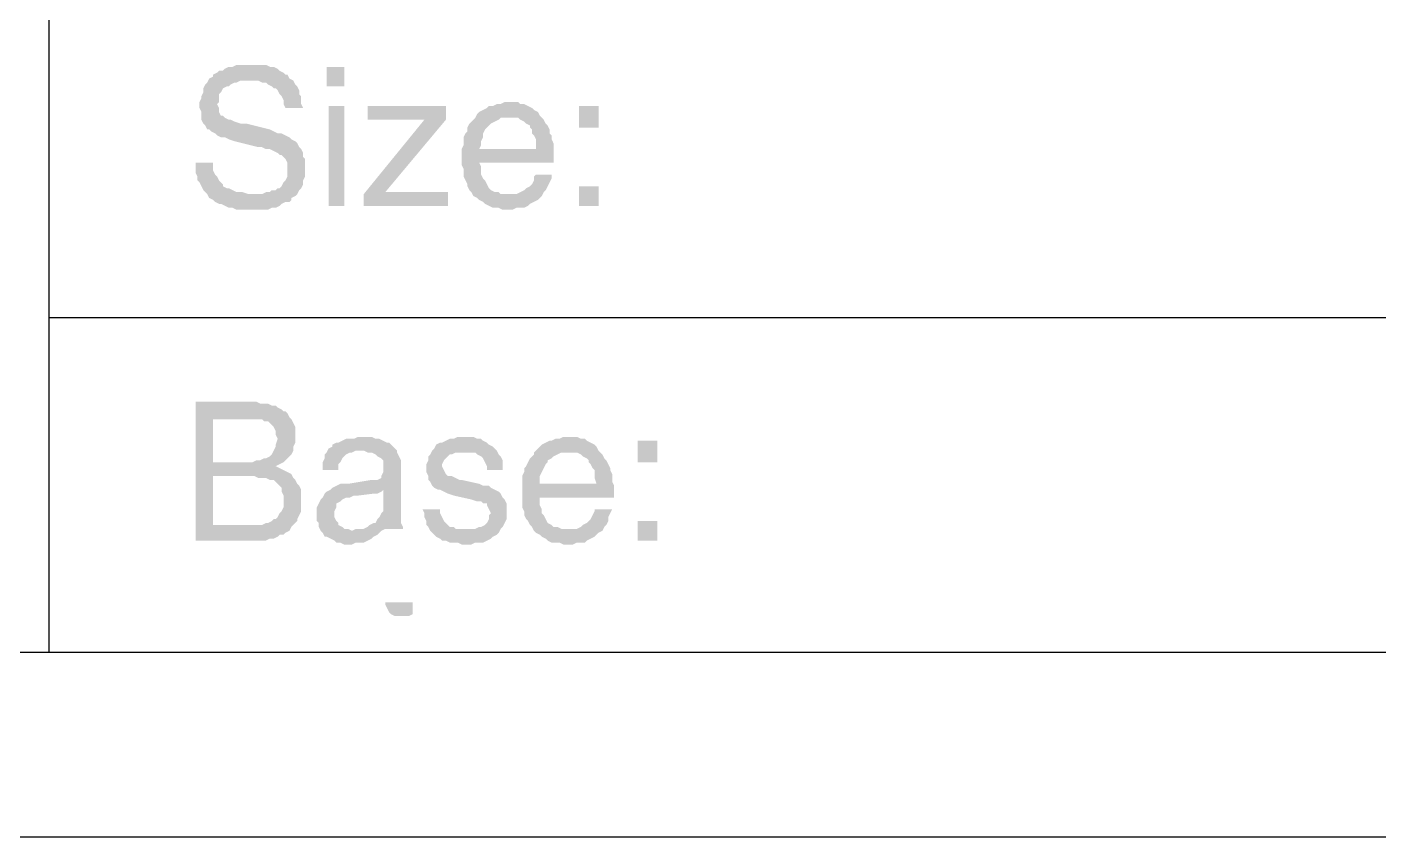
# Model space of a CAD drawing. Header units: millimetres. Extents: x 1167 to 2269, y 1197 to 1555.
# Drawn here: x 1428.3 to 1459.49, y 1258.23 to 1276.9 of the extents above; entities that cross this region are included whole.
import ezdxf

# ---------------------------------------------------------------- set-up
doc = ezdxf.new("R2010")
doc.units = ezdxf.units.MM

msp = doc.modelspace()

# ---------------------------------------------------------------- hatches: boundary and pattern name
at = {"transparency": 33554559}
for points in [[(1433.44912, 1276.0266), (1433.13319, 1276.0266), (1433.04293, 1275.98146), (1432.95266, 1275.98146), (1432.8624, 1275.93633), (1432.81727, 1275.8912), (1432.727, 1275.8912), (1432.68187, 1275.84607), (1432.59161, 1275.80094), (1432.59161, 1275.7558), (1432.50134, 1275.71067), (1433.44912, 1275.66554), (1433.62965, 1275.66554), (1433.71991, 1275.62041), (1433.81017, 1275.62041), (1433.85531, 1275.57527), (1433.94557, 1275.53014), (1433.9907, 1275.48501), (1434.03584, 1275.48501), (1434.08097, 1275.43988), (1434.1261, 1275.34961), (1434.17123, 1275.30448), (1434.21636, 1275.21422), (1434.21636, 1275.12395), (1434.2615, 1275.03369), (1434.66769, 1275.03369), (1434.62255, 1275.12395), (1434.62255, 1275.30448), (1434.57742, 1275.34961), (1434.57742, 1275.43988), (1434.53229, 1275.53014), (1434.48716, 1275.57527), (1434.44203, 1275.66554), (1434.35176, 1275.71067), (1434.30663, 1275.80094), (1434.2615, 1275.80094), (1434.21636, 1275.84607), (1434.1261, 1275.8912), (1434.08097, 1275.93633), (1433.9907, 1275.98146), (1433.90044, 1275.98146), (1433.81017, 1276.0266), (1433.53938, 1276.0266)], [(1432.50134, 1275.71067), (1432.45621, 1275.62041), (1432.41108, 1275.57527), (1432.36595, 1275.48501), (1432.36595, 1275.39475), (1432.32081, 1275.30448), (1432.32081, 1275.25935), (1432.27568, 1275.16908), (1432.27568, 1275.03369), (1432.27568, 1275.03369), (1432.32081, 1274.94342), (1432.32081, 1274.7629), (1432.36595, 1274.67263), (1432.41108, 1274.6275), (1432.45621, 1274.53723), (1432.50134, 1274.53723), (1432.54647, 1274.4921), (1432.63674, 1274.44697), (1432.68187, 1274.40184), (1432.77213, 1274.35671), (1432.8624, 1274.35671), (1432.95266, 1274.31157), (1433.08806, 1274.26644), (1433.62965, 1274.13104), (1433.71991, 1274.13104), (1433.81017, 1274.08591), (1433.90044, 1274.08591), (1433.9907, 1274.04078), (1434.08097, 1273.99565), (1434.1261, 1273.95052), (1434.17123, 1273.95052), (1434.21636, 1273.90538), (1434.2615, 1273.86025), (1434.30663, 1273.76999), (1434.30663, 1273.45406), (1434.2615, 1273.3638), (1434.21636, 1273.31867), (1434.17123, 1273.2284), (1434.1261, 1273.18327), (1434.08097, 1273.18327), (1434.03584, 1273.13814), (1433.94557, 1273.13814), (1433.90044, 1273.093), (1433.81017, 1273.093), (1433.71991, 1273.04787), (1432.45621, 1273.04787), (1432.50134, 1272.95761), (1432.59161, 1272.91248), (1432.63674, 1272.86734), (1432.727, 1272.82221), (1432.77213, 1272.82221), (1432.8624, 1272.77708), (1432.95266, 1272.73195), (1433.04293, 1272.73195), (1433.13319, 1272.68682), (1433.85531, 1272.68682), (1433.94557, 1272.73195), (1434.03584, 1272.73195), (1434.1261, 1272.77708), (1434.17123, 1272.82221), (1434.2615, 1272.86734), (1434.35176, 1272.86734), (1434.39689, 1272.91248), (1434.39689, 1272.95761), (1434.48716, 1273.00274), (1434.53229, 1273.04787), (1434.57742, 1273.13814), (1434.62255, 1273.18327), (1434.66769, 1273.27353), (1434.66769, 1273.3638), (1434.71282, 1273.45406), (1434.71282, 1273.63459), (1434.71282, 1273.86025), (1434.66769, 1273.90538), (1434.66769, 1273.99565), (1434.62255, 1274.08591), (1434.57742, 1274.13104), (1434.53229, 1274.22131), (1434.53229, 1274.22131), (1434.48716, 1274.26644), (1434.39689, 1274.31157), (1434.35176, 1274.35671), (1434.2615, 1274.40184), (1434.17123, 1274.44697), (1434.08097, 1274.44697), (1433.9907, 1274.4921), (1433.90044, 1274.53723), (1433.35885, 1274.67263), (1433.22346, 1274.67263), (1433.08806, 1274.71776), (1432.9978, 1274.7629), (1432.95266, 1274.7629), (1432.8624, 1274.80803), (1432.81727, 1274.85316), (1432.77213, 1274.85316), (1432.727, 1274.94342), (1432.727, 1275.03369), (1432.68187, 1275.12395), (1432.727, 1275.16908), (1432.727, 1275.34961), (1432.77213, 1275.39475), (1432.81727, 1275.48501), (1432.90753, 1275.53014), (1432.95266, 1275.53014), (1432.9978, 1275.57527), (1433.08806, 1275.62041), (1433.13319, 1275.62041), (1433.22346, 1275.66554), (1433.44912, 1275.66554)], [(1435.61546, 1275.53014), (1435.61546, 1275.98146), (1435.20927, 1275.98146), (1435.20927, 1275.53014)], [(1435.61546, 1272.77708), (1435.61546, 1275.07882), (1435.2544, 1275.07882), (1435.2544, 1272.77708)], [(1437.96233, 1275.07882), (1436.15705, 1275.07882), (1436.15705, 1274.7629), (1437.46588, 1274.7629), (1436.06678, 1273.04787), (1436.06678, 1272.77708), (1438.00747, 1272.77708), (1438.00747, 1273.093), (1436.56324, 1273.093), (1437.96233, 1274.7629), (1437.96233, 1274.94342)], [(1439.4517, 1275.16908), (1439.3163, 1275.16908), (1439.22604, 1275.12395), (1439.13577, 1275.12395), (1439.04551, 1275.07882), (1438.95524, 1275.07882), (1438.91011, 1275.03369), (1438.81985, 1274.98856), (1438.72958, 1274.94342), (1438.68445, 1274.89829), (1438.63932, 1274.80803), (1439.63222, 1274.80803), (1439.67736, 1274.7629), (1439.76762, 1274.71776), (1439.81275, 1274.67263), (1439.90302, 1274.6275), (1439.90302, 1274.58237), (1439.94815, 1274.53723), (1439.94815, 1274.44697), (1439.99328, 1274.40184), (1440.03841, 1274.31157), (1440.03841, 1274.08591), (1438.32339, 1274.08591), (1438.32339, 1273.72486), (1438.36852, 1273.63459), (1438.36852, 1273.45406), (1438.41366, 1273.3638), (1438.45879, 1273.27353), (1438.45879, 1273.2284), (1438.50392, 1273.13814), (1438.54905, 1273.093), (1438.59418, 1273.00274), (1439.40656, 1273.04787), (1439.22604, 1273.04787), (1439.1809, 1273.093), (1439.09064, 1273.093), (1439.00037, 1273.13814), (1438.95524, 1273.18327), (1438.91011, 1273.27353), (1438.91011, 1273.27353), (1438.86498, 1273.3638), (1438.81985, 1273.40893), (1438.77471, 1273.49919), (1438.77471, 1273.67972), (1438.72958, 1273.76999), (1440.4446, 1273.76999), (1440.4446, 1274.22131), (1440.39947, 1274.31157), (1440.39947, 1274.40184), (1440.35434, 1274.44697), (1440.35434, 1274.53723), (1440.30921, 1274.6275), (1440.26408, 1274.67263), (1440.21894, 1274.7629), (1440.17381, 1274.80803), (1440.12868, 1274.85316), (1440.08355, 1274.94342), (1439.99328, 1274.98856), (1439.94815, 1275.03369), (1439.85789, 1275.07882), (1439.76762, 1275.12395), (1439.67736, 1275.12395), (1439.63222, 1275.16908), (1439.54196, 1275.16908)], [(1441.48264, 1274.58237), (1441.48264, 1275.07882), (1441.03132, 1275.07882), (1441.03132, 1274.58237)], [(1438.63932, 1274.80803), (1438.59418, 1274.7629), (1438.54905, 1274.71776), (1438.50392, 1274.67263), (1438.45879, 1274.58237), (1438.45879, 1274.4921), (1438.41366, 1274.44697), (1438.36852, 1274.35671), (1438.36852, 1274.17618), (1438.32339, 1274.08591), (1438.72958, 1274.08591), (1438.77471, 1274.17618), (1438.77471, 1274.26644), (1438.81985, 1274.35671), (1438.81985, 1274.44697), (1438.86498, 1274.53723), (1438.91011, 1274.58237), (1438.95524, 1274.6275), (1439.00037, 1274.67263), (1439.09064, 1274.71776), (1439.1809, 1274.7629), (1439.22604, 1274.80803), (1439.40656, 1274.80803)], [(1432.59161, 1273.76999), (1432.18542, 1273.76999), (1432.18542, 1273.54433), (1432.23055, 1273.45406), (1432.23055, 1273.3638), (1432.27568, 1273.31867), (1432.32081, 1273.2284), (1432.36595, 1273.13814), (1432.41108, 1273.093), (1432.45621, 1273.04787), (1433.49425, 1273.04787), (1433.40399, 1273.04787), (1433.26859, 1273.093), (1433.13319, 1273.093), (1433.04293, 1273.13814), (1432.95266, 1273.18327), (1432.90753, 1273.18327), (1432.81727, 1273.2284), (1432.81727, 1273.27353), (1432.77213, 1273.31867), (1432.727, 1273.3638), (1432.68187, 1273.45406), (1432.63674, 1273.49919), (1432.59161, 1273.58946), (1432.59161, 1273.67972)], [(1440.39947, 1273.49919), (1440.03841, 1273.49919), (1439.99328, 1273.45406), (1439.99328, 1273.3638), (1439.94815, 1273.27353), (1439.90302, 1273.2284), (1439.81275, 1273.18327), (1439.76762, 1273.13814), (1439.67736, 1273.093), (1439.58709, 1273.04787), (1439.40656, 1273.04787), (1438.59418, 1273.00274), (1438.59418, 1273.00274), (1438.68445, 1272.95761), (1438.72958, 1272.91248), (1438.81985, 1272.86734), (1438.86498, 1272.82221), (1438.95524, 1272.77708), (1439.04551, 1272.73195), (1439.1809, 1272.73195), (1439.27117, 1272.68682), (1439.49683, 1272.68682), (1439.58709, 1272.73195), (1439.76762, 1272.73195), (1439.85789, 1272.77708), (1439.90302, 1272.82221), (1439.99328, 1272.86734), (1440.08355, 1272.91248), (1440.12868, 1272.95761), (1440.17381, 1273.00274), (1440.21894, 1273.093), (1440.26408, 1273.13814), (1440.30921, 1273.2284), (1440.35434, 1273.31867), (1440.39947, 1273.40893)], [(1441.48264, 1272.77708), (1441.48264, 1273.2284), (1441.03132, 1273.2284), (1441.03132, 1272.77708)], [(1433.58451, 1268.26386), (1432.18542, 1268.26386), (1432.18542, 1265.05948), (1433.81017, 1265.05948), (1433.90044, 1265.10461), (1433.9907, 1265.10461), (1434.08097, 1265.14974), (1434.1261, 1265.19487), (1434.21636, 1265.19487), (1434.2615, 1265.24001), (1434.35176, 1265.28514), (1434.35176, 1265.28514), (1434.39689, 1265.3754), (1432.59161, 1265.42054), (1432.59161, 1266.54884), (1433.44912, 1266.54884), (1434.39689, 1266.59397), (1434.30663, 1266.6391), (1434.30663, 1266.6391), (1434.21636, 1266.68424), (1434.1261, 1266.72937), (1434.03584, 1266.7745), (1434.1261, 1266.81963), (1434.21636, 1266.86477), (1432.59161, 1266.86477), (1432.59161, 1267.85767), (1433.44912, 1267.85767), (1434.35176, 1267.90281), (1434.30663, 1267.99307), (1434.2615, 1268.0382), (1434.21636, 1268.0382), (1434.17123, 1268.08333), (1434.08097, 1268.12847), (1434.03584, 1268.1736), (1433.94557, 1268.1736), (1433.85531, 1268.21873), (1433.67478, 1268.21873)], [(1434.35176, 1267.90281), (1433.44912, 1267.85767), (1433.71991, 1267.85767), (1433.76504, 1267.81254), (1433.85531, 1267.81254), (1433.90044, 1267.76741), (1433.94557, 1267.72228), (1433.9907, 1267.67714), (1434.03584, 1267.58688), (1434.03584, 1267.49662), (1434.08097, 1267.40635), (1434.08097, 1267.40635), (1434.03584, 1267.27095), (1434.03584, 1267.22582), (1433.9907, 1267.13556), (1433.94557, 1267.04529), (1433.90044, 1267.00016), (1433.90044, 1267.00016), (1433.81017, 1266.95503), (1433.76504, 1266.95503), (1433.67478, 1266.9099), (1433.58451, 1266.9099), (1433.49425, 1266.86477), (1432.59161, 1266.86477), (1434.21636, 1266.86477), (1434.30663, 1266.95503), (1434.35176, 1267.00016), (1434.39689, 1267.04529), (1434.44203, 1267.13556), (1434.44203, 1267.22582), (1434.48716, 1267.31609), (1434.48716, 1267.49662), (1434.48716, 1267.67714), (1434.44203, 1267.76741), (1434.39689, 1267.85767)], [(1436.06678, 1267.45148), (1435.93139, 1267.45148), (1435.84112, 1267.40635), (1435.66059, 1267.40635), (1435.57033, 1267.36122), (1435.48006, 1267.31609), (1435.43493, 1267.31609), (1435.34467, 1267.27095), (1435.34467, 1267.22582), (1435.2544, 1267.18069), (1435.20927, 1267.09043), (1435.16414, 1267.04529), (1435.16414, 1266.95503), (1435.11901, 1266.86477), (1435.11901, 1266.68424), (1435.48006, 1266.68424), (1435.48006, 1266.81963), (1435.5252, 1266.86477), (1435.57033, 1266.95503), (1435.61546, 1267.00016), (1435.66059, 1267.04529), (1435.75086, 1267.09043), (1435.79599, 1267.09043), (1435.88625, 1267.13556), (1436.83403, 1267.13556), (1436.74377, 1267.22582), (1436.69863, 1267.27095), (1436.6535, 1267.31609), (1436.60837, 1267.31609), (1436.5181, 1267.36122), (1436.42784, 1267.40635), (1436.33758, 1267.40635), (1436.24731, 1267.45148), (1436.15705, 1267.45148)], [(1438.36852, 1267.45148), (1438.23313, 1267.45148), (1438.14286, 1267.40635), (1438.0526, 1267.40635), (1437.96233, 1267.36122), (1437.87207, 1267.31609), (1437.82694, 1267.31609), (1437.73667, 1267.27095), (1437.69154, 1267.18069), (1437.64641, 1267.13556), (1437.60128, 1267.04529), (1437.55614, 1267.00016), (1437.55614, 1266.9099), (1437.51101, 1266.81963), (1437.51101, 1266.6391), (1437.55614, 1266.54884), (1437.55614, 1266.45858), (1437.60128, 1266.41344), (1437.64641, 1266.32318), (1437.69154, 1266.27805), (1437.78181, 1266.23291), (1437.82694, 1266.23291), (1437.9172, 1266.18778), (1438.00747, 1266.14265), (1438.14286, 1266.09752), (1438.54905, 1266.00725), (1438.54905, 1266.00725), (1438.68445, 1265.96212), (1438.77471, 1265.96212), (1438.81985, 1265.91699), (1438.91011, 1265.91699), (1438.91011, 1265.87186), (1438.95524, 1265.78159), (1439.00037, 1265.69133), (1438.95524, 1265.6462), (1438.95524, 1265.55593), (1438.91011, 1265.46567), (1438.86498, 1265.42054), (1438.77471, 1265.3754), (1438.72958, 1265.3754), (1438.63932, 1265.33027), (1438.45879, 1265.33027), (1437.60128, 1265.28514), (1437.64641, 1265.24001), (1437.69154, 1265.19487), (1437.73667, 1265.14974), (1437.82694, 1265.10461), (1437.87207, 1265.05948), (1437.96233, 1265.05948), (1438.0526, 1265.01435), (1438.23313, 1265.01435), (1438.32339, 1264.96921), (1438.54905, 1264.96921), (1438.63932, 1265.01435), (1438.81985, 1265.01435), (1438.91011, 1265.05948), (1439.00037, 1265.10461), (1439.04551, 1265.14974), (1439.13577, 1265.19487), (1439.13577, 1265.19487), (1439.1809, 1265.24001), (1439.22604, 1265.33027), (1439.27117, 1265.3754), (1439.3163, 1265.46567), (1439.36143, 1265.55593), (1439.36143, 1265.73646), (1439.36143, 1265.91699), (1439.3163, 1266.00725), (1439.27117, 1266.05239), (1439.22604, 1266.14265), (1439.22604, 1266.14265), (1439.1809, 1266.18778), (1439.09064, 1266.23291), (1439.00037, 1266.27805), (1438.95524, 1266.32318), (1438.81985, 1266.32318), (1438.72958, 1266.36831), (1438.32339, 1266.45858), (1438.27826, 1266.45858), (1438.188, 1266.50371), (1438.09773, 1266.54884), (1438.00747, 1266.54884), (1437.96233, 1266.59397), (1437.96233, 1266.59397), (1437.9172, 1266.68424), (1437.87207, 1266.7745), (1437.87207, 1266.81963), (1437.9172, 1266.9099), (1437.96233, 1266.95503), (1438.00747, 1267.00016), (1438.0526, 1267.04529), (1438.09773, 1267.04529), (1438.188, 1267.09043), (1438.36852, 1267.09043), (1439.13577, 1267.13556), (1439.09064, 1267.18069), (1439.04551, 1267.22582), (1438.95524, 1267.27095), (1438.91011, 1267.31609), (1438.81985, 1267.36122), (1438.77471, 1267.40635), (1438.68445, 1267.40635), (1438.59418, 1267.45148), (1438.50392, 1267.45148)], [(1440.80566, 1267.45148), (1440.67026, 1267.45148), (1440.58, 1267.40635), (1440.48974, 1267.40635), (1440.39947, 1267.36122), (1440.35434, 1267.36122), (1440.26408, 1267.31609), (1440.17381, 1267.27095), (1440.12868, 1267.22582), (1440.08355, 1267.18069), (1439.99328, 1267.09043), (1440.98619, 1267.09043), (1441.07645, 1267.04529), (1441.12159, 1267.00016), (1441.21185, 1266.95503), (1441.25698, 1266.9099), (1441.25698, 1266.86477), (1441.30212, 1266.81963), (1441.34725, 1266.72937), (1441.39238, 1266.68424), (1441.39238, 1266.50371), (1441.43751, 1266.36831), (1439.72249, 1266.36831), (1439.72249, 1265.82673), (1439.76762, 1265.73646), (1439.76762, 1265.6462), (1439.81275, 1265.55593), (1439.85789, 1265.5108), (1439.90302, 1265.42054), (1439.94815, 1265.3754), (1439.99328, 1265.28514), (1440.80566, 1265.33027), (1440.62513, 1265.33027), (1440.53487, 1265.3754), (1440.4446, 1265.3754), (1440.39947, 1265.42054), (1440.30921, 1265.46567), (1440.26408, 1265.55593), (1440.26408, 1265.55593), (1440.21894, 1265.6462), (1440.17381, 1265.69133), (1440.17381, 1265.78159), (1440.12868, 1265.87186), (1440.12868, 1266.05239), (1441.8437, 1266.05239), (1441.8437, 1266.32318), (1441.79857, 1266.41344), (1441.79857, 1266.59397), (1441.75344, 1266.68424), (1441.75344, 1266.72937), (1441.7083, 1266.81963), (1441.66317, 1266.9099), (1441.61804, 1266.95503), (1441.57291, 1267.04529), (1441.52778, 1267.09043), (1441.48264, 1267.13556), (1441.43751, 1267.22582), (1441.39238, 1267.27095), (1441.30212, 1267.31609), (1441.21185, 1267.36122), (1441.16672, 1267.40635), (1441.07645, 1267.40635), (1440.98619, 1267.45148), (1440.89593, 1267.45148)], [(1442.83661, 1266.86477), (1442.83661, 1267.36122), (1442.38529, 1267.36122), (1442.38529, 1266.86477)], [(1436.83403, 1267.13556), (1436.02165, 1267.13556), (1436.06678, 1267.13556), (1436.15705, 1267.09043), (1436.24731, 1267.09043), (1436.33758, 1267.04529), (1436.38271, 1267.00016), (1436.47297, 1266.95503), (1436.5181, 1266.9099), (1436.5181, 1266.6391), (1436.47297, 1266.54884), (1436.47297, 1266.50371), (1436.38271, 1266.45858), (1436.24731, 1266.45858), (1435.70573, 1266.36831), (1435.5252, 1266.36831), (1435.43493, 1266.32318), (1435.34467, 1266.27805), (1435.29954, 1266.23291), (1436.5181, 1266.23291), (1436.5181, 1265.82673), (1436.5181, 1265.73646), (1436.47297, 1265.69133), (1436.42784, 1265.60106), (1436.38271, 1265.55593), (1436.33758, 1265.46567), (1436.29244, 1265.46567), (1436.20218, 1265.42054), (1436.15705, 1265.3754), (1436.06678, 1265.33027), (1435.88625, 1265.33027), (1435.79599, 1265.28514), (1435.07388, 1265.28514), (1435.11901, 1265.24001), (1435.16414, 1265.14974), (1435.20927, 1265.14974), (1435.29954, 1265.10461), (1435.3898, 1265.05948), (1435.43493, 1265.01435), (1435.5252, 1265.01435), (1435.61546, 1264.96921), (1435.79599, 1264.96921), (1435.88625, 1265.01435), (1436.06678, 1265.01435), (1436.15705, 1265.05948), (1436.24731, 1265.10461), (1436.29244, 1265.14974), (1436.38271, 1265.19487), (1436.42784, 1265.24001), (1436.47297, 1265.28514), (1436.56324, 1265.33027), (1436.96943, 1265.33027), (1436.96943, 1265.3754), (1436.92429, 1265.46567), (1436.92429, 1266.9099), (1436.87916, 1267.00016), (1436.83403, 1267.09043)], [(1439.13577, 1267.13556), (1438.36852, 1267.09043), (1438.63932, 1267.09043), (1438.68445, 1267.04529), (1438.77471, 1267.00016), (1438.77471, 1267.00016), (1438.81985, 1266.95503), (1438.86498, 1266.86477), (1438.91011, 1266.7745), (1438.91011, 1266.68424), (1439.27117, 1266.68424), (1439.27117, 1266.9099), (1439.22604, 1267.00016), (1439.1809, 1267.04529)], [(1439.99328, 1267.09043), (1439.99328, 1267.04529), (1439.94815, 1267.00016), (1439.90302, 1266.95503), (1439.85789, 1266.86477), (1439.81275, 1266.7745), (1439.76762, 1266.72937), (1439.76762, 1266.6391), (1439.72249, 1266.54884), (1439.72249, 1266.36831), (1440.12868, 1266.36831), (1440.12868, 1266.54884), (1440.17381, 1266.6391), (1440.21894, 1266.72937), (1440.26408, 1266.81963), (1440.30921, 1266.86477), (1440.30921, 1266.9099), (1440.39947, 1266.95503), (1440.4446, 1267.00016), (1440.53487, 1267.04529), (1440.62513, 1267.09043), (1440.80566, 1267.09043)], [(1434.39689, 1266.59397), (1433.44912, 1266.54884), (1433.53938, 1266.54884), (1433.62965, 1266.50371), (1433.81017, 1266.50371), (1433.90044, 1266.45858), (1433.9907, 1266.45858), (1434.03584, 1266.41344), (1434.03584, 1266.41344), (1434.1261, 1266.32318), (1434.17123, 1266.27805), (1434.17123, 1266.18778), (1434.21636, 1266.09752), (1434.21636, 1265.82673), (1434.17123, 1265.73646), (1434.1261, 1265.69133), (1434.08097, 1265.60106), (1434.03584, 1265.55593), (1433.9907, 1265.55593), (1433.94557, 1265.5108), (1433.85531, 1265.46567), (1433.81017, 1265.46567), (1433.71991, 1265.42054), (1432.59161, 1265.42054), (1434.39689, 1265.3754), (1434.44203, 1265.42054), (1434.53229, 1265.5108), (1434.53229, 1265.55593), (1434.57742, 1265.6462), (1434.62255, 1265.73646), (1434.62255, 1266.23291), (1434.57742, 1266.32318), (1434.53229, 1266.36831), (1434.48716, 1266.45858), (1434.44203, 1266.50371)], [(1435.29954, 1266.23291), (1435.20927, 1266.18778), (1435.16414, 1266.14265), (1435.16414, 1266.14265), (1435.11901, 1266.05239), (1435.07388, 1266.00725), (1435.02874, 1265.91699), (1434.98361, 1265.82673), (1434.98361, 1265.6462), (1434.98361, 1265.5108), (1435.02874, 1265.46567), (1435.02874, 1265.3754), (1435.07388, 1265.28514), (1435.79599, 1265.28514), (1435.70573, 1265.33027), (1435.61546, 1265.33027), (1435.57033, 1265.3754), (1435.48006, 1265.42054), (1435.48006, 1265.46567), (1435.43493, 1265.5108), (1435.3898, 1265.60106), (1435.3898, 1265.73646), (1435.43493, 1265.82673), (1435.43493, 1265.91699), (1435.5252, 1265.96212), (1435.57033, 1266.00725), (1435.66059, 1266.05239), (1435.75086, 1266.05239), (1435.84112, 1266.09752), (1435.93139, 1266.09752), (1436.29244, 1266.14265), (1436.38271, 1266.14265), (1436.47297, 1266.18778), (1436.5181, 1266.23291)], [(1437.82694, 1265.78159), (1437.42075, 1265.78159), (1437.46588, 1265.69133), (1437.46588, 1265.60106), (1437.51101, 1265.5108), (1437.51101, 1265.42054), (1437.55614, 1265.3754), (1437.60128, 1265.28514), (1438.45879, 1265.33027), (1438.188, 1265.33027), (1438.14286, 1265.3754), (1438.0526, 1265.3754), (1438.00747, 1265.42054), (1437.96233, 1265.46567), (1437.9172, 1265.5108), (1437.87207, 1265.60106), (1437.82694, 1265.69133)], [(1441.79857, 1265.78159), (1441.39238, 1265.78159), (1441.39238, 1265.73646), (1441.34725, 1265.6462), (1441.30212, 1265.55593), (1441.25698, 1265.5108), (1441.21185, 1265.46567), (1441.12159, 1265.42054), (1441.07645, 1265.3754), (1440.98619, 1265.33027), (1440.80566, 1265.33027), (1439.99328, 1265.28514), (1439.99328, 1265.28514), (1440.03841, 1265.24001), (1440.12868, 1265.19487), (1440.17381, 1265.14974), (1440.26408, 1265.10461), (1440.30921, 1265.05948), (1440.39947, 1265.01435), (1440.58, 1265.01435), (1440.67026, 1264.96921), (1440.89593, 1264.96921), (1440.98619, 1265.01435), (1441.16672, 1265.01435), (1441.21185, 1265.05948), (1441.30212, 1265.10461), (1441.39238, 1265.14974), (1441.43751, 1265.19487), (1441.48264, 1265.24001), (1441.57291, 1265.28514), (1441.61804, 1265.3754), (1441.66317, 1265.42054), (1441.7083, 1265.5108), (1441.7083, 1265.60106), (1441.75344, 1265.69133)], [(1442.83661, 1265.05948), (1442.83661, 1265.5108), (1442.38529, 1265.5108), (1442.38529, 1265.05948)], [(1437.19509, 1263.63381), (1437.05969, 1263.63381), (1436.56324, 1263.58867), (1436.60837, 1263.49841), (1436.6535, 1263.40815), (1436.6535, 1263.40815), (1436.69863, 1263.36301), (1436.7889, 1263.31788), (1437.10482, 1263.31788), (1437.19509, 1263.36301)], [(1436.96943, 1263.63381), (1436.56324, 1263.63381), (1436.56324, 1263.58867), (1437.05969, 1263.63381), (1437.05969, 1263.63381)]]:
    msp.add_hatch(color=256, dxfattribs=at).paths.add_polyline_path(points)

# ---------------------------------------------------------------- linework, layer by layer
msp.add_line((1415.98289, 1262.48694), (1825.23839, 1262.48694))
msp.add_lwpolyline([(1829.27643, 1258.22789), (1829.27643, 1555.22789), (1409.27643, 1555.22789), (1409.27643, 1258.22789)], close=True)
for points in [[(1428.8005, 1549.22789), (1428.8005, 1262.48694)], [(1428.8005, 1270.20455), (1724.93093, 1270.20455)]]:
    msp.add_lwpolyline(points)

doc.saveas('drawing.dxf')
